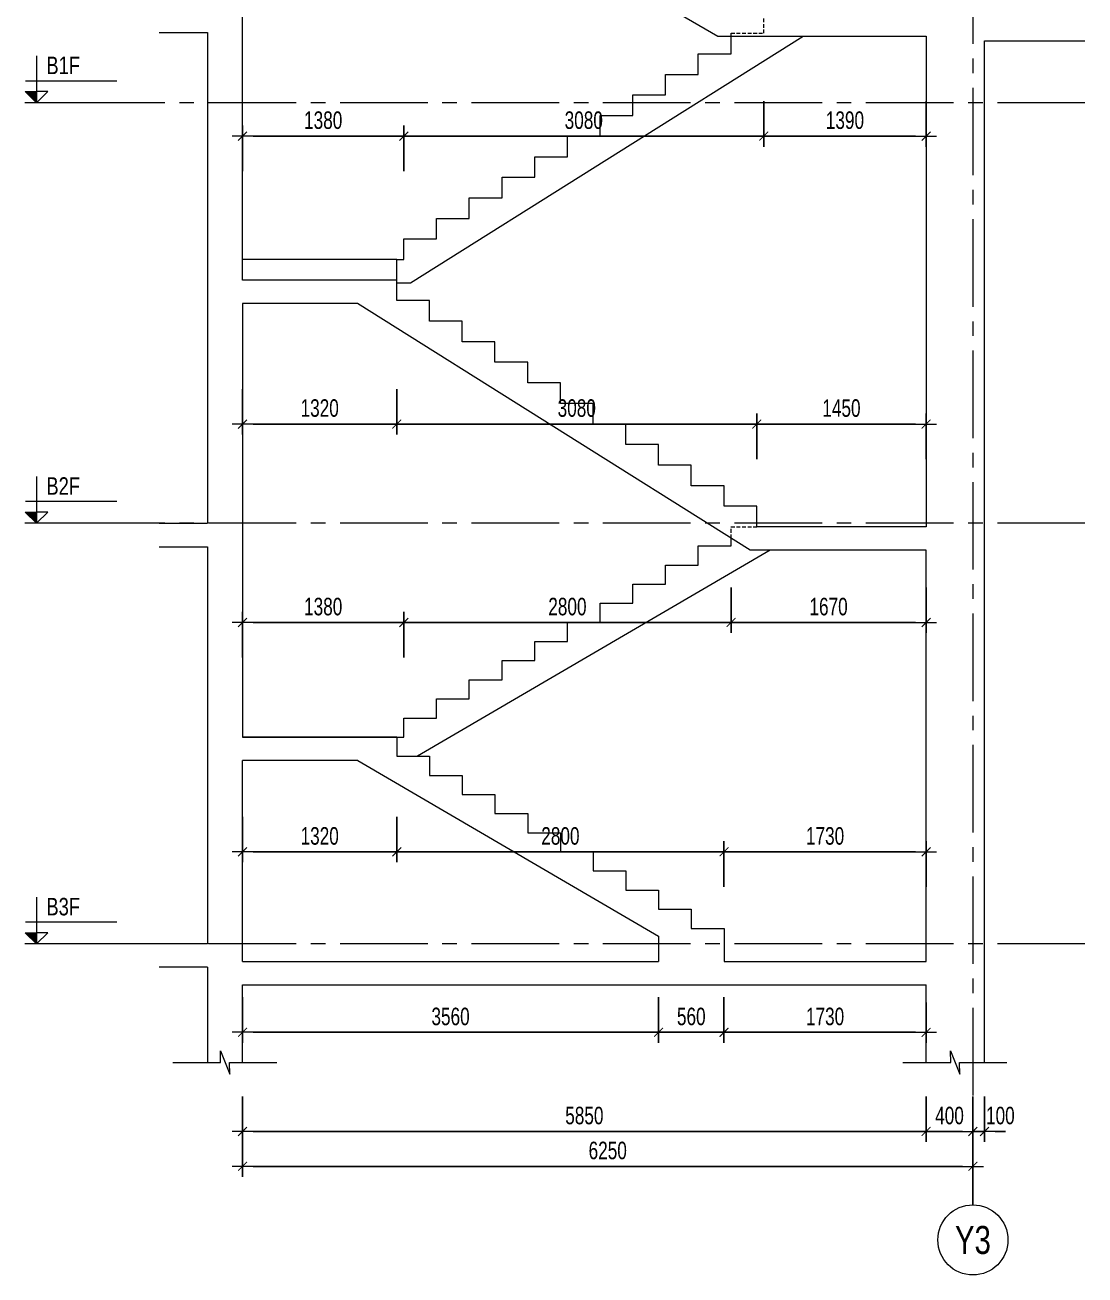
# Model space of a CAD drawing. Header units: millimetres. Extents: x -179076 to 254975, y -18667 to 296191.
# Drawn here: x 61152 to 70223, y 227210 to 237908 of the extents above; entities that cross this region are included whole.
import ezdxf
from ezdxf.enums import TextEntityAlignment as Align

# ---------------------------------------------------------------- set-up
doc = ezdxf.new("R2010")
doc.units = ezdxf.units.MM
doc.linetypes.add('CENTER2', pattern=[1.125, 0.75, -0.125, 0.125, -0.125])
doc.linetypes.add('HIDDEN2', pattern=[4.7625, 3.175, -1.5875])
doc.layers.get('Defpoints').update_dxf_attribs({"color": 151, "lineweight": 9})
for name, color, linetype, lineweight in [('NDC_S_ANNO', 7, 'Continuous', 20), ('NDC_S_AXIS', 5, 'CENTER2', 13), ('NDC_S_CONTINUOUS', 3, 'Continuous', 20), ('NDC_S_DIM', 1, 'Continuous', 15), ('NDC_S_HIDDEN', 8, 'HIDDEN2', 13), ('NDC_S_SLAB', 2, 'Continuous', 20), ('NDC_S_SYMBOL', 1, 'Continuous', 15), ('NDC_S_TEXT SYMBOL', 7, 'Continuous', 20), ('NDC_S_VN TEXT', 7, 'Continuous', 20)]:
    doc.layers.add(name, color=color, linetype=linetype, lineweight=lineweight)
doc.styles.add('NDC_ANNO', font='', dxfattribs={"width": 0.8})
doc.styles.add('NDC_DIM', font='', dxfattribs={"width": 0.75})
doc.styles.get('NDC_ANNO').set_extended_font_data('Dotum')
doc.styles.get('NDC_DIM').set_extended_font_data('Dotum')
doc.dimstyles.new('NDC_dim_60', dxfattribs={"dimscale": 60, "dimtxt": 2.5, "dimasz": 1.5, "dimexe": 1.5, "dimexo": 2.5, "dimgap": 1, "dimtad": 1, "dimdec": 0, "dimzin": 0, "dimdsep": 46, "dimtxsty": 'NDC_DIM', "dimblk": 'DIMMARK', "dimcen": 0.09, "dimdle": 1.2, "dimclrd": 1, "dimclre": 1, "dimclrt": 3, "dimadec": 0, "dimazin": 0, "dimtfac": 1, "dimtdec": 0, "dimtix": 1, "dimtofl": 0, "dimtmove": 0, "dimatfit": 3, "dimfxl": 5, "dimfxlon": 1, "dimtolj": 1, "dimtzin": 0, "dimarcsym": 0})

# ---------------------------------------------------------------- blocks, each defined once
blk = doc.blocks.new('kata_block_CT')
at = {"layer": 'NDC_S_ANNO'}
blk.add_hatch(color=3, dxfattribs=at).paths.add_polyline_path([(0, 1.6), (-1.61, 1.6), (0, 0)])
at = {"layer": 'NDC_S_ANNO', "ltscale": 50}
h = blk.add_hatch(dxfattribs=at)
h.set_pattern_fill('ANSI31', color=256, scale=1.406, style=0)
h.paths.add_polyline_path([(0, 1.6), (0, 0), (1.61, 1.6)])
for p, q in [((-1.59, 3.14), (11.47, 3.14)), ((11.56, 0), (-1.64, 0))]:
    blk.add_line(p, q, dxfattribs=at)
for points in [[(0, 6.69), (0, 0)], [(0, 0), (-1.61, 1.6), (0, 1.6)], [(0, 0), (1.61, 1.6), (0, 1.6)]]:
    blk.add_lwpolyline(points, dxfattribs=at)
at = {"layer": 'NDC_S_ANNO', "color": 8, "ltscale": 50}
blk.add_lwpolyline([(0, 0), (-1.61, 1.6), (0, 1.6)], dxfattribs=at)
at = {"layer": 'NDC_S_TEXT SYMBOL', "color": 3, "style": 'NDC_ANNO', "width": 0.8}
blk.add_attdef('CT', (1.41, 4.07), '', height=2.5, dxfattribs=at)
blk = doc.blocks.new('DIMMARK')
at = {"layer": 'NDC_S_DIM', "color": 1}
blk.add_line((-1.5, 0), (1, 0), dxfattribs=at)
at = {"layer": 'NDC_S_DIM', "color": 2, "const_width": 0.1}
blk.add_lwpolyline([(-0.42, -0.42), (0.42, 0.42)], dxfattribs=at)
blk = doc.blocks.new('*D886')
at = {"layer": 'Defpoints', "color": 0, "transparency": 16777216}
for p in [(63014, 229693), (68864, 229693), (68864, 228439)]:
    blk.add_point(p, dxfattribs=at)
at = {"layer": 'NDC_S_DIM', "color": 1, "lineweight": -2, "transparency": 16777216}
for p, q in [((63014, 228739), (63014, 228349)), ((68864, 228739), (68864, 228349)), ((63104, 228439), (68774, 228439))]:
    blk.add_line(p, q, dxfattribs=at)
at = {"layer": 'NDC_S_DIM', "color": 1, "lineweight": -2, "transparency": 16777216, "xscale": 90, "yscale": 90, "zscale": 90, "rotation": 180}
blk.add_blockref('DIMMARK', (63014, 228439), dxfattribs=at)
at = {"layer": 'NDC_S_DIM', "color": 1, "lineweight": -2, "transparency": 16777216, "xscale": 90, "yscale": 90, "zscale": 90}
blk.add_blockref('DIMMARK', (68864, 228439), dxfattribs=at)
at = {"layer": 'NDC_S_DIM', "color": 3, "transparency": 16777216, "insert": (65939, 228574), "char_height": 150, "attachment_point": 5, "style": 'NDC_DIM'}
blk.add_mtext('\\A1;5850', dxfattribs=at)
blk = doc.blocks.new('*D887')
at = {"layer": 'Defpoints', "color": 0, "transparency": 16777216}
for p in [(69264, 230043), (68864, 229693), (69264, 228439)]:
    blk.add_point(p, dxfattribs=at)
at = {"layer": 'NDC_S_DIM', "color": 1, "lineweight": -2, "transparency": 16777216}
for p, q in [((68864, 228739), (68864, 228349)), ((69264, 228739), (69264, 228349)), ((68954, 228439), (69174, 228439))]:
    blk.add_line(p, q, dxfattribs=at)
at = {"layer": 'NDC_S_DIM', "color": 1, "lineweight": -2, "transparency": 16777216, "xscale": 90, "yscale": 90, "zscale": 90, "rotation": 180}
blk.add_blockref('DIMMARK', (68864, 228439), dxfattribs=at)
at = {"layer": 'NDC_S_DIM', "color": 1, "lineweight": -2, "transparency": 16777216, "xscale": 90, "yscale": 90, "zscale": 90}
blk.add_blockref('DIMMARK', (69264, 228439), dxfattribs=at)
at = {"layer": 'NDC_S_DIM', "color": 3, "transparency": 16777216, "insert": (69064, 228574), "char_height": 150, "attachment_point": 5, "style": 'NDC_DIM'}
blk.add_mtext('\\A1;400', dxfattribs=at)
blk = doc.blocks.new('*D888')
at = {"layer": 'Defpoints', "color": 0, "transparency": 16777216}
for p in [(69264, 230043), (63014, 229693), (69264, 228140)]:
    blk.add_point(p, dxfattribs=at)
at = {"layer": 'NDC_S_DIM', "color": 1, "lineweight": -2, "transparency": 16777216}
for p, q in [((63014, 228440), (63014, 228050)), ((69264, 228440), (69264, 228050)), ((63104, 228140), (69174, 228140))]:
    blk.add_line(p, q, dxfattribs=at)
at = {"layer": 'NDC_S_DIM', "color": 1, "lineweight": -2, "transparency": 16777216, "xscale": 90, "yscale": 90, "zscale": 90, "rotation": 180}
blk.add_blockref('DIMMARK', (63014, 228140), dxfattribs=at)
at = {"layer": 'NDC_S_DIM', "color": 1, "lineweight": -2, "transparency": 16777216, "xscale": 90, "yscale": 90, "zscale": 90}
blk.add_blockref('DIMMARK', (69264, 228140), dxfattribs=at)
at = {"layer": 'NDC_S_DIM', "color": 3, "transparency": 16777216, "insert": (66139, 228275), "char_height": 150, "attachment_point": 5, "style": 'NDC_DIM'}
blk.add_mtext('\\A1;6250', dxfattribs=at)
blk = doc.blocks.new('*U187')
at = {"layer": 'NDC_S_SYMBOL'}
blk.add_line((0, 5), (0, 9), dxfattribs=at)
blk.add_circle((0, 0), 5, dxfattribs=at)
at = {"layer": 'NDC_S_TEXT SYMBOL', "color": 7, "style": 'NDC_ANNO', "width": 0.8}
blk.add_attdef('GRID', text='', height=4, dxfattribs=at).set_placement((0, 0), align=Align.MIDDLE)
blk = doc.blocks.new('*D889')
at = {"layer": 'Defpoints', "color": 0, "transparency": 16777216}
for p in [(69264, 230043), (69364, 229029), (69364, 228439)]:
    blk.add_point(p, dxfattribs=at)
at = {"layer": 'NDC_S_DIM', "color": 1, "lineweight": -2, "transparency": 16777216}
for p, q in [((69264, 228739), (69264, 228349)), ((69364, 228739), (69364, 228349)), ((69174, 228439), (69084, 228439)), ((69454, 228439), (69544, 228439))]:
    blk.add_line(p, q, dxfattribs=at)
at = {"layer": 'NDC_S_DIM', "color": 1, "lineweight": -2, "transparency": 16777216, "xscale": 90, "yscale": 90, "zscale": 90}
blk.add_blockref('DIMMARK', (69264, 228439), dxfattribs=at)
at = {"layer": 'NDC_S_DIM', "color": 1, "lineweight": -2, "transparency": 16777216, "xscale": 90, "yscale": 90, "zscale": 90, "rotation": 180}
blk.add_blockref('DIMMARK', (69364, 228439), dxfattribs=at)
at = {"layer": 'NDC_S_DIM', "color": 3, "transparency": 16777216, "insert": (69499, 228574), "char_height": 150, "attachment_point": 5, "style": 'NDC_DIM'}
blk.add_mtext('\\A1;100', dxfattribs=at)
blk = doc.blocks.new('*D902')
at = {"layer": 'Defpoints', "color": 0, "transparency": 16777216}
for p in [(63014, 231813), (64334, 231813), (64334, 230832)]:
    blk.add_point(p, dxfattribs=at)
at = {"layer": 'NDC_S_DIM', "color": 1, "lineweight": -2, "transparency": 16777216}
for p, q in [((63014, 231132), (63014, 230742)), ((64334, 231132), (64334, 230742)), ((63104, 230832), (64244, 230832))]:
    blk.add_line(p, q, dxfattribs=at)
at = {"layer": 'NDC_S_DIM', "color": 1, "lineweight": -2, "transparency": 16777216, "xscale": 90, "yscale": 90, "zscale": 90, "rotation": 180}
blk.add_blockref('DIMMARK', (63014, 230832), dxfattribs=at)
at = {"layer": 'NDC_S_DIM', "color": 1, "lineweight": -2, "transparency": 16777216, "xscale": 90, "yscale": 90, "zscale": 90}
blk.add_blockref('DIMMARK', (64334, 230832), dxfattribs=at)
at = {"layer": 'NDC_S_DIM', "color": 3, "transparency": 16777216, "insert": (63674, 230967), "char_height": 150, "attachment_point": 5, "style": 'NDC_DIM'}
blk.add_mtext('\\A1;1320', dxfattribs=at)
blk = doc.blocks.new('*D903')
at = {"layer": 'Defpoints', "color": 0, "transparency": 16777216}
for p in [(64334, 231813), (67134, 230832), (67134, 229893)]:
    blk.add_point(p, dxfattribs=at)
at = {"layer": 'NDC_S_DIM', "color": 1, "lineweight": -2, "transparency": 16777216}
for p, q in [((64334, 231132), (64334, 230742)), ((67134, 230532), (67134, 230922)), ((64424, 230832), (67044, 230832))]:
    blk.add_line(p, q, dxfattribs=at)
at = {"layer": 'NDC_S_DIM', "color": 1, "lineweight": -2, "transparency": 16777216, "xscale": 90, "yscale": 90, "zscale": 90, "rotation": 180}
blk.add_blockref('DIMMARK', (64334, 230832), dxfattribs=at)
at = {"layer": 'NDC_S_DIM', "color": 1, "lineweight": -2, "transparency": 16777216, "xscale": 90, "yscale": 90, "zscale": 90}
blk.add_blockref('DIMMARK', (67134, 230832), dxfattribs=at)
at = {"layer": 'NDC_S_DIM', "color": 3, "transparency": 16777216, "insert": (65734, 230967), "char_height": 150, "attachment_point": 5, "style": 'NDC_DIM'}
blk.add_mtext('\\A1;2800', dxfattribs=at)
blk = doc.blocks.new('*D904')
at = {"layer": 'Defpoints', "color": 0, "transparency": 16777216}
for p in [(68864, 230832), (67134, 229893), (68864, 229893)]:
    blk.add_point(p, dxfattribs=at)
at = {"layer": 'NDC_S_DIM', "color": 1, "lineweight": -2, "transparency": 16777216}
for p, q in [((67134, 230532), (67134, 230922)), ((68864, 230532), (68864, 230922)), ((67224, 230832), (68774, 230832))]:
    blk.add_line(p, q, dxfattribs=at)
at = {"layer": 'NDC_S_DIM', "color": 1, "lineweight": -2, "transparency": 16777216, "xscale": 90, "yscale": 90, "zscale": 90, "rotation": 180}
blk.add_blockref('DIMMARK', (67134, 230832), dxfattribs=at)
at = {"layer": 'NDC_S_DIM', "color": 1, "lineweight": -2, "transparency": 16777216, "xscale": 90, "yscale": 90, "zscale": 90}
blk.add_blockref('DIMMARK', (68864, 230832), dxfattribs=at)
at = {"layer": 'NDC_S_DIM', "color": 3, "transparency": 16777216, "insert": (67999, 230967), "char_height": 150, "attachment_point": 5, "style": 'NDC_DIM'}
blk.add_mtext('\\A1;1730', dxfattribs=at)
blk = doc.blocks.new('*D905')
at = {"layer": 'Defpoints', "color": 0, "transparency": 16777216}
for p in [(63014, 229893), (66574, 229893), (66574, 229287)]:
    blk.add_point(p, dxfattribs=at)
at = {"layer": 'NDC_S_DIM', "color": 1, "lineweight": -2, "transparency": 16777216}
for p, q in [((63014, 229587), (63014, 229197)), ((66574, 229587), (66574, 229197)), ((63104, 229287), (66484, 229287))]:
    blk.add_line(p, q, dxfattribs=at)
at = {"layer": 'NDC_S_DIM', "color": 1, "lineweight": -2, "transparency": 16777216, "xscale": 90, "yscale": 90, "zscale": 90, "rotation": 180}
blk.add_blockref('DIMMARK', (63014, 229287), dxfattribs=at)
at = {"layer": 'NDC_S_DIM', "color": 1, "lineweight": -2, "transparency": 16777216, "xscale": 90, "yscale": 90, "zscale": 90}
blk.add_blockref('DIMMARK', (66574, 229287), dxfattribs=at)
at = {"layer": 'NDC_S_DIM', "color": 3, "transparency": 16777216, "insert": (64794, 229422), "char_height": 150, "attachment_point": 5, "style": 'NDC_DIM'}
blk.add_mtext('\\A1;3560', dxfattribs=at)
blk = doc.blocks.new('*D906')
at = {"layer": 'Defpoints', "color": 0, "transparency": 16777216}
for p in [(66574, 229893), (67134, 229893), (67134, 229287)]:
    blk.add_point(p, dxfattribs=at)
at = {"layer": 'NDC_S_DIM', "color": 1, "lineweight": -2, "transparency": 16777216}
for p, q in [((66574, 229587), (66574, 229197)), ((67134, 229587), (67134, 229197)), ((66664, 229287), (67044, 229287))]:
    blk.add_line(p, q, dxfattribs=at)
at = {"layer": 'NDC_S_DIM', "color": 1, "lineweight": -2, "transparency": 16777216, "xscale": 90, "yscale": 90, "zscale": 90, "rotation": 180}
blk.add_blockref('DIMMARK', (66574, 229287), dxfattribs=at)
at = {"layer": 'NDC_S_DIM', "color": 1, "lineweight": -2, "transparency": 16777216, "xscale": 90, "yscale": 90, "zscale": 90}
blk.add_blockref('DIMMARK', (67134, 229287), dxfattribs=at)
at = {"layer": 'NDC_S_DIM', "color": 3, "transparency": 16777216, "insert": (66854, 229422), "char_height": 150, "attachment_point": 5, "style": 'NDC_DIM'}
blk.add_mtext('\\A1;560', dxfattribs=at)
blk = doc.blocks.new('*D907')
at = {"layer": 'Defpoints', "color": 0, "transparency": 16777216}
for p in [(67134, 229893), (68864, 229693), (68864, 229287)]:
    blk.add_point(p, dxfattribs=at)
at = {"layer": 'NDC_S_DIM', "color": 1, "lineweight": -2, "transparency": 16777216}
for p, q in [((67134, 229587), (67134, 229197)), ((68864, 229543), (68864, 229197)), ((67224, 229287), (68774, 229287))]:
    blk.add_line(p, q, dxfattribs=at)
at = {"layer": 'NDC_S_DIM', "color": 1, "lineweight": -2, "transparency": 16777216, "xscale": 90, "yscale": 90, "zscale": 90, "rotation": 180}
blk.add_blockref('DIMMARK', (67134, 229287), dxfattribs=at)
at = {"layer": 'NDC_S_DIM', "color": 1, "lineweight": -2, "transparency": 16777216, "xscale": 90, "yscale": 90, "zscale": 90}
blk.add_blockref('DIMMARK', (68864, 229287), dxfattribs=at)
at = {"layer": 'NDC_S_DIM', "color": 3, "transparency": 16777216, "insert": (67999, 229422), "char_height": 150, "attachment_point": 5, "style": 'NDC_DIM'}
blk.add_mtext('\\A1;1730', dxfattribs=at)
blk = doc.blocks.new('*D908')
at = {"layer": 'Defpoints', "color": 0, "transparency": 16777216}
for p in [(64394, 232795), (63014, 231813), (64394, 231813)]:
    blk.add_point(p, dxfattribs=at)
at = {"layer": 'NDC_S_DIM', "color": 1, "lineweight": -2, "transparency": 16777216}
for p, q in [((63014, 232495), (63014, 232885)), ((64394, 232495), (64394, 232885)), ((63104, 232795), (64304, 232795))]:
    blk.add_line(p, q, dxfattribs=at)
at = {"layer": 'NDC_S_DIM', "color": 1, "lineweight": -2, "transparency": 16777216, "xscale": 90, "yscale": 90, "zscale": 90, "rotation": 180}
blk.add_blockref('DIMMARK', (63014, 232795), dxfattribs=at)
at = {"layer": 'NDC_S_DIM', "color": 1, "lineweight": -2, "transparency": 16777216, "xscale": 90, "yscale": 90, "zscale": 90}
blk.add_blockref('DIMMARK', (64394, 232795), dxfattribs=at)
at = {"layer": 'NDC_S_DIM', "color": 3, "transparency": 16777216, "insert": (63704, 232930), "char_height": 150, "attachment_point": 5, "style": 'NDC_DIM'}
blk.add_mtext('\\A1;1380', dxfattribs=at)
blk = doc.blocks.new('*D909')
at = {"layer": 'Defpoints', "color": 0, "transparency": 16777216}
for p in [(67194, 233613), (67194, 232795), (64394, 231813)]:
    blk.add_point(p, dxfattribs=at)
at = {"layer": 'NDC_S_DIM', "color": 1, "lineweight": -2, "transparency": 16777216}
for p, q in [((67194, 233095), (67194, 232705)), ((64394, 232495), (64394, 232885)), ((64484, 232795), (67104, 232795))]:
    blk.add_line(p, q, dxfattribs=at)
at = {"layer": 'NDC_S_DIM', "color": 1, "lineweight": -2, "transparency": 16777216, "xscale": 90, "yscale": 90, "zscale": 90, "rotation": 180}
blk.add_blockref('DIMMARK', (64394, 232795), dxfattribs=at)
at = {"layer": 'NDC_S_DIM', "color": 1, "lineweight": -2, "transparency": 16777216, "xscale": 90, "yscale": 90, "zscale": 90}
blk.add_blockref('DIMMARK', (67194, 232795), dxfattribs=at)
at = {"layer": 'NDC_S_DIM', "color": 3, "transparency": 16777216, "insert": (65794, 232930), "char_height": 150, "attachment_point": 5, "style": 'NDC_DIM'}
blk.add_mtext('\\A1;2800', dxfattribs=at)
blk = doc.blocks.new('*D910')
at = {"layer": 'Defpoints', "color": 0, "transparency": 16777216}
for p in [(67194, 233613), (68864, 233413), (68864, 232795)]:
    blk.add_point(p, dxfattribs=at)
at = {"layer": 'NDC_S_DIM', "color": 1, "lineweight": -2, "transparency": 16777216}
for p, q in [((67194, 233095), (67194, 232705)), ((68864, 233095), (68864, 232705)), ((67284, 232795), (68774, 232795))]:
    blk.add_line(p, q, dxfattribs=at)
at = {"layer": 'NDC_S_DIM', "color": 1, "lineweight": -2, "transparency": 16777216, "xscale": 90, "yscale": 90, "zscale": 90, "rotation": 180}
blk.add_blockref('DIMMARK', (67194, 232795), dxfattribs=at)
at = {"layer": 'NDC_S_DIM', "color": 1, "lineweight": -2, "transparency": 16777216, "xscale": 90, "yscale": 90, "zscale": 90}
blk.add_blockref('DIMMARK', (68864, 232795), dxfattribs=at)
at = {"layer": 'NDC_S_DIM', "color": 3, "transparency": 16777216, "insert": (68029, 232930), "char_height": 150, "attachment_point": 5, "style": 'NDC_DIM'}
blk.add_mtext('\\A1;1670', dxfattribs=at)
blk = doc.blocks.new('*D911')
at = {"layer": 'Defpoints', "color": 0, "transparency": 16777216}
for p in [(63014, 235725), (64334, 235725), (64334, 234493)]:
    blk.add_point(p, dxfattribs=at)
at = {"layer": 'NDC_S_DIM', "color": 1, "lineweight": -2, "transparency": 16777216}
for p, q in [((63014, 234793), (63014, 234403)), ((64334, 234793), (64334, 234403)), ((63104, 234493), (64244, 234493))]:
    blk.add_line(p, q, dxfattribs=at)
at = {"layer": 'NDC_S_DIM', "color": 1, "lineweight": -2, "transparency": 16777216, "xscale": 90, "yscale": 90, "zscale": 90, "rotation": 180}
blk.add_blockref('DIMMARK', (63014, 234493), dxfattribs=at)
at = {"layer": 'NDC_S_DIM', "color": 1, "lineweight": -2, "transparency": 16777216, "xscale": 90, "yscale": 90, "zscale": 90}
blk.add_blockref('DIMMARK', (64334, 234493), dxfattribs=at)
at = {"layer": 'NDC_S_DIM', "color": 3, "transparency": 16777216, "insert": (63674, 234629), "char_height": 150, "attachment_point": 5, "style": 'NDC_DIM'}
blk.add_mtext('\\A1;1320', dxfattribs=at)
blk = doc.blocks.new('*D912')
at = {"layer": 'Defpoints', "color": 0, "transparency": 16777216}
for p in [(64334, 235725), (67414, 234493), (67414, 233613)]:
    blk.add_point(p, dxfattribs=at)
at = {"layer": 'NDC_S_DIM', "color": 1, "lineweight": -2, "transparency": 16777216}
for p, q in [((64334, 234793), (64334, 234403)), ((67414, 234193), (67414, 234583)), ((64424, 234493), (67324, 234493))]:
    blk.add_line(p, q, dxfattribs=at)
at = {"layer": 'NDC_S_DIM', "color": 1, "lineweight": -2, "transparency": 16777216, "xscale": 90, "yscale": 90, "zscale": 90, "rotation": 180}
blk.add_blockref('DIMMARK', (64334, 234493), dxfattribs=at)
at = {"layer": 'NDC_S_DIM', "color": 1, "lineweight": -2, "transparency": 16777216, "xscale": 90, "yscale": 90, "zscale": 90}
blk.add_blockref('DIMMARK', (67414, 234493), dxfattribs=at)
at = {"layer": 'NDC_S_DIM', "color": 3, "transparency": 16777216, "insert": (65874, 234629), "char_height": 150, "attachment_point": 5, "style": 'NDC_DIM'}
blk.add_mtext('\\A1;3080', dxfattribs=at)
blk = doc.blocks.new('*D913')
at = {"layer": 'Defpoints', "color": 0, "transparency": 16777216}
for p in [(68864, 234493), (67414, 233613), (68864, 233613)]:
    blk.add_point(p, dxfattribs=at)
at = {"layer": 'NDC_S_DIM', "color": 1, "lineweight": -2, "transparency": 16777216}
for p, q in [((67414, 234193), (67414, 234583)), ((68864, 234193), (68864, 234583)), ((67504, 234493), (68774, 234493))]:
    blk.add_line(p, q, dxfattribs=at)
at = {"layer": 'NDC_S_DIM', "color": 1, "lineweight": -2, "transparency": 16777216, "xscale": 90, "yscale": 90, "zscale": 90, "rotation": 180}
blk.add_blockref('DIMMARK', (67414, 234493), dxfattribs=at)
at = {"layer": 'NDC_S_DIM', "color": 1, "lineweight": -2, "transparency": 16777216, "xscale": 90, "yscale": 90, "zscale": 90}
blk.add_blockref('DIMMARK', (68864, 234493), dxfattribs=at)
at = {"layer": 'NDC_S_DIM', "color": 3, "transparency": 16777216, "insert": (68139, 234629), "char_height": 150, "attachment_point": 5, "style": 'NDC_DIM'}
blk.add_mtext('\\A1;1450', dxfattribs=at)
blk = doc.blocks.new('*D914')
at = {"layer": 'Defpoints', "color": 0, "transparency": 16777216}
for p in [(64394, 236957), (63014, 235901), (64394, 235901)]:
    blk.add_point(p, dxfattribs=at)
at = {"layer": 'NDC_S_DIM', "color": 1, "lineweight": -2, "transparency": 16777216}
for p, q in [((63014, 236657), (63014, 237047)), ((64394, 236657), (64394, 237047)), ((63104, 236957), (64304, 236957))]:
    blk.add_line(p, q, dxfattribs=at)
at = {"layer": 'NDC_S_DIM', "color": 1, "lineweight": -2, "transparency": 16777216, "xscale": 90, "yscale": 90, "zscale": 90, "rotation": 180}
blk.add_blockref('DIMMARK', (63014, 236957), dxfattribs=at)
at = {"layer": 'NDC_S_DIM', "color": 1, "lineweight": -2, "transparency": 16777216, "xscale": 90, "yscale": 90, "zscale": 90}
blk.add_blockref('DIMMARK', (64394, 236957), dxfattribs=at)
at = {"layer": 'NDC_S_DIM', "color": 3, "transparency": 16777216, "insert": (63704, 237093), "char_height": 150, "attachment_point": 5, "style": 'NDC_DIM'}
blk.add_mtext('\\A1;1380', dxfattribs=at)
blk = doc.blocks.new('*D915')
at = {"layer": 'Defpoints', "color": 0, "transparency": 16777216}
for p in [(67474, 237837), (67474, 236957), (64394, 235901)]:
    blk.add_point(p, dxfattribs=at)
at = {"layer": 'NDC_S_DIM', "color": 1, "lineweight": -2, "transparency": 16777216}
for p, q in [((67474, 237257), (67474, 236867)), ((64394, 236657), (64394, 237047)), ((64484, 236957), (67384, 236957))]:
    blk.add_line(p, q, dxfattribs=at)
at = {"layer": 'NDC_S_DIM', "color": 1, "lineweight": -2, "transparency": 16777216, "xscale": 90, "yscale": 90, "zscale": 90, "rotation": 180}
blk.add_blockref('DIMMARK', (64394, 236957), dxfattribs=at)
at = {"layer": 'NDC_S_DIM', "color": 1, "lineweight": -2, "transparency": 16777216, "xscale": 90, "yscale": 90, "zscale": 90}
blk.add_blockref('DIMMARK', (67474, 236957), dxfattribs=at)
at = {"layer": 'NDC_S_DIM', "color": 3, "transparency": 16777216, "insert": (65934, 237093), "char_height": 150, "attachment_point": 5, "style": 'NDC_DIM'}
blk.add_mtext('\\A1;3080', dxfattribs=at)
blk = doc.blocks.new('*D916')
at = {"layer": 'Defpoints', "color": 0, "transparency": 16777216}
for p in [(67474, 237837), (68864, 237837), (68864, 236957)]:
    blk.add_point(p, dxfattribs=at)
at = {"layer": 'NDC_S_DIM', "color": 1, "lineweight": -2, "transparency": 16777216}
for p, q in [((67474, 237257), (67474, 236867)), ((68864, 237257), (68864, 236867)), ((67564, 236957), (68774, 236957))]:
    blk.add_line(p, q, dxfattribs=at)
at = {"layer": 'NDC_S_DIM', "color": 1, "lineweight": -2, "transparency": 16777216, "xscale": 90, "yscale": 90, "zscale": 90, "rotation": 180}
blk.add_blockref('DIMMARK', (67474, 236957), dxfattribs=at)
at = {"layer": 'NDC_S_DIM', "color": 1, "lineweight": -2, "transparency": 16777216, "xscale": 90, "yscale": 90, "zscale": 90}
blk.add_blockref('DIMMARK', (68864, 236957), dxfattribs=at)
at = {"layer": 'NDC_S_DIM', "color": 3, "transparency": 16777216, "insert": (68169, 237093), "char_height": 150, "attachment_point": 5, "style": 'NDC_DIM'}
blk.add_mtext('\\A1;1390', dxfattribs=at)

msp = doc.modelspace()

# ---------------------------------------------------------------- linework, layer by layer
at = {"layer": 'NDC_S_AXIS', "ltscale": 1000}
for p, q in [((69264.3, 259872.1), (69264.3, 227810.1)), ((70223.4, 237243.5), (61156.2, 237243.5)), ((70223.4, 233643.5), (61156.2, 233643.5)), ((70223.4, 230043.5), (61156.2, 230043.5))]:
    msp.add_line(p, q, dxfattribs=at)
at = {"layer": 'NDC_S_CONTINUOUS'}
for p, q in [((64452, 235701.5), (67812, 237813.5)), ((64334.3, 235701.5), (64452, 235701.5)), ((67528.5, 233413.5), (64510.7, 231649.9))]:
    msp.add_line(p, q, dxfattribs=at)
for points in [[(64334.3, 235901.5), (64394.3, 235901.5), (64394.3, 236077.5), (64674.3, 236077.5), (64674.3, 236253.5), (64954.3, 236253.5), (64954.3, 236429.5), (65234.3, 236429.5), (65234.3, 236605.5), (65514.3, 236605.5), (65514.3, 236781.5), (65794.3, 236781.5), (65794.3, 236957.5), (66074.3, 236957.5), (66074.3, 237133.5), (66354.3, 237133.5), (66354.3, 237309.5), (66634.3, 237309.5), (66634.3, 237485.5), (66914.3, 237485.5), (66914.3, 237661.5), (67194.3, 237661.5), (67194.3, 237813.5)], [(64334.3, 235725.5), (64334.3, 235901.5), (63014.3, 235901.5)], [(64334.3, 231813.5), (64394.3, 231813.5), (64394.3, 231977.1), (64674.3, 231977.1), (64674.3, 232140.8), (64954.3, 232140.8), (64954.3, 232304.4), (65234.3, 232304.4), (65234.3, 232468), (65514.3, 232468), (65514.3, 232631.7), (65794.3, 232631.7), (65794.3, 232795.3), (66074.3, 232795.3), (66074.3, 232959), (66354.3, 232959), (66354.3, 233122.6), (66634.3, 233122.6), (66634.3, 233286.2), (66914.3, 233286.2), (66914.3, 233449.9), (67194.3, 233449.9), (67194.3, 233515.6)]]:
    msp.add_lwpolyline(points, dxfattribs=at)
at = {"layer": 'NDC_S_HIDDEN', "ltscale": 10}
for points in [[(67194.3, 237813.5), (67194.3, 237837.5), (67474.3, 237837.5), (67474.3, 238013.5)], [(67194.3, 233515.6), (67194.3, 233613.5), (67414.3, 233613.5)]]:
    msp.add_lwpolyline(points, dxfattribs=at)
at = {"layer": 'NDC_S_SLAB'}
for p, q in [((62301.2, 237843.5), (62714.3, 237843.5)), ((62714.3, 237843.5), (62714.3, 233643.5)), ((69364.3, 229029), (69364.3, 237773.5)), ((62301.2, 233643.5), (62714.3, 233643.5)), ((62301.2, 233443.5), (62714.3, 233443.5)), ((62714.3, 233443.5), (62714.3, 230043.5)), ((68864.3, 233413.5), (67356.7, 233413.5)), ((68864.3, 229893.5), (68864.3, 233413.5)), ((64334.3, 231813.5), (63014.3, 231813.5)), ((64000.2, 231613.5), (63014.3, 231613.5)), ((63014.3, 229893.5), (63014.3, 231613.5)), ((64000.2, 231613.5), (66574.3, 230109.1)), ((62714.3, 230043.5), (62301.2, 230043.5)), ((66574.3, 230109.1), (66574.3, 229893.5)), ((62714.3, 229843.5), (62301.2, 229843.5)), ((62714.3, 229843.5), (62301.2, 229843.5)), ((62714.3, 229843.5), (62714.3, 229029)), ((63014.3, 229893.5), (66574.3, 229893.5)), ((67134.3, 229893.5), (68864.3, 229893.5)), ((63014.3, 229029), (63014.3, 229693.5)), ((63014.3, 229693.5), (68864.3, 229693.5))]:
    msp.add_line(p, q, dxfattribs=at)
for points in [[(68864.3, 233613.5), (67414.3, 233613.5), (67414.3, 233789.5), (67134.3, 233789.5), (67134.3, 233965.5), (66854.3, 233965.5), (66854.3, 234141.5), (66574.3, 234141.5), (66574.3, 234317.5), (66294.3, 234317.5), (66294.3, 234493.5), (66014.3, 234493.5), (66014.3, 234669.5), (65734.3, 234669.5), (65734.3, 234845.5), (65454.3, 234845.5), (65454.3, 235021.5), (65174.3, 235021.5), (65174.3, 235197.5), (64894.3, 235197.5), (64894.3, 235373.5), (64614.3, 235373.5), (64614.3, 235549.5), (64334.3, 235549.5), (64334.3, 235725.5), (63014.3, 235725.5), (63014.3, 239113.5)], [(64840.5, 239113.5), (67080.5, 237813.5)], [(67080.5, 237813.5), (68864.3, 237813.5), (68864.3, 233613.5)], [(69364.3, 237773.5), (70223.4, 237773.5)], [(67356.7, 233413.5), (63996.7, 235525.5), (63014.3, 235525.5), (63014.3, 231813.5), (64334.3, 231813.5), (64334.3, 231649.9), (64614.3, 231649.9), (64614.3, 231486.2), (64894.3, 231486.2), (64894.3, 231322.6), (65174.3, 231322.6), (65174.3, 231159), (65454.3, 231159), (65454.3, 230995.3), (65734.3, 230995.3), (65734.3, 230831.7), (66014.3, 230831.7), (66014.3, 230668), (66294.3, 230668), (66294.3, 230504.4), (66574.3, 230504.4), (66574.3, 230340.8), (66854.3, 230340.8), (66854.3, 230177.1), (67134.3, 230177.1), (67134.3, 229893.5)], [(68864.3, 229029), (68864.3, 229693.5)]]:
    msp.add_lwpolyline(points, dxfattribs=at)
at = {"layer": 'NDC_S_SYMBOL'}
for points in [[(62416.9, 229029), (62826.5, 229029), (62824.3, 229129), (62904.3, 228929), (62902.2, 229029), (63308.4, 229029)], [(68664.2, 229029), (69073.9, 229029), (69071.7, 229129), (69151.7, 228929), (69149.5, 229029), (69555.8, 229029)]]:
    msp.add_lwpolyline(points, dxfattribs=at)

# ---------------------------------------------------------------- block references
at = {"layer": 'NDC_S_AXIS', "xscale": 60, "yscale": 60, "zscale": 60}
msp.add_blockref('*U187', (69264.3, 227510.1), dxfattribs=at).add_auto_attribs({'GRID': 'Y3'})
at = {"layer": 'NDC_S_VN TEXT', "xscale": 60, "yscale": 60, "zscale": 60}
for p, values in [((61250.5, 237243.5), {'CT': 'B1F'}), ((61250.5, 233643.5), {'CT': 'B2F'}), ((61250.5, 230043.5), {'CT': 'B3F'})]:
    msp.add_blockref('kata_block_CT', p, dxfattribs=at).add_auto_attribs(values)

# ---------------------------------------------------------------- dimensions: what is measured, and where the dimension line sits
at = {"layer": 'NDC_S_DIM'}
for base, p1, p2, picture, middle in [((67474.3, 236957.5), (64394.3, 235901.5), (67474.3, 237837.5), '*D915', (65934.3, 237092.6)), ((68864.3, 236957.5), (67474.3, 237837.5), (68864.3, 237837.5), '*D916', (68169.3, 237092.6)), ((67414.3, 234493.5), (64334.3, 235725.5), (67414.3, 233613.5), '*D912', (65874.3, 234628.6)), ((68864.3, 234493.5), (67414.3, 233613.5), (68864.3, 233613.5), '*D913', (68139.3, 234628.6)), ((67194.3, 232795.3), (64394.3, 231813.5), (67194.3, 233613.5), '*D909', (65794.3, 232930.4)), ((68864.3, 232795.3), (67194.3, 233613.5), (68864.3, 233413.5), '*D910', (68029.3, 232930.4)), ((67134.3, 230831.7), (64334.3, 231813.5), (67134.3, 229893.5), '*D903', (65734.3, 230966.8)), ((68864.3, 230831.7), (67134.3, 229893.5), (68864.3, 229893.5), '*D904', (67999.3, 230966.8)), ((69264.3, 228438.9), (68864.3, 229693.5), (69264.3, 230043.5), '*D887', (69064.3, 228574)), ((67134.3, 229286.6), (66574.3, 229893.5), (67134.3, 229893.5), '*D906', (66854.3, 229421.7)), ((68864.3, 229286.6), (67134.3, 229893.5), (68864.3, 229693.5), '*D907', (67999.3, 229421.7))]:
    dim = msp.add_linear_dim(base=base, p1=p1, p2=p2, dimstyle='NDC_dim_60', override={"dimtmove": 1}, dxfattribs=at)
    dim.commit()
    dim.dimension.update_dxf_attribs({"geometry": picture, "text_midpoint": middle})
for base, p1, p2, picture, middle in [((64394.3, 236957.5), (63014.3, 235901.5), (64394.3, 235901.5), '*D914', (63704.3, 237092.6)), ((64334.3, 234493.5), (63014.3, 235725.5), (64334.3, 235725.5), '*D911', (63674.3, 234628.6)), ((64394.3, 232795.3), (63014.3, 231813.5), (64394.3, 231813.5), '*D908', (63704.3, 232930.4)), ((64334.3, 230831.7), (63014.3, 231813.5), (64334.3, 231813.5), '*D902', (63674.3, 230966.8)), ((69264.3, 228140.1), (63014.3, 229693.5), (69264.3, 230043.5), '*D888', (66139.3, 228275.2)), ((66574.3, 229286.6), (63014.3, 229893.5), (66574.3, 229893.5), '*D905', (64794.3, 229421.7)), ((68864.3, 228438.9), (63014.3, 229693.5), (68864.3, 229693.5), '*D886', (65939.3, 228574))]:
    dim = msp.add_linear_dim(base=base, p1=p1, p2=p2, dimstyle='NDC_dim_60', dxfattribs=at)
    dim.commit()
    dim.dimension.update_dxf_attribs({"geometry": picture, "text_midpoint": middle})
dim = msp.add_linear_dim(base=(69364.3, 228438.9), p1=(69264.3, 230043.5), p2=(69364.3, 229029), dimstyle='NDC_dim_60', override={"dimtmove": 1}, dxfattribs=at)
dim.commit()
dim.dimension.update_dxf_attribs({"geometry": '*D889', "text_midpoint": (69499.3, 228438.9), "dimtype": 160})

doc.saveas('drawing.dxf')
